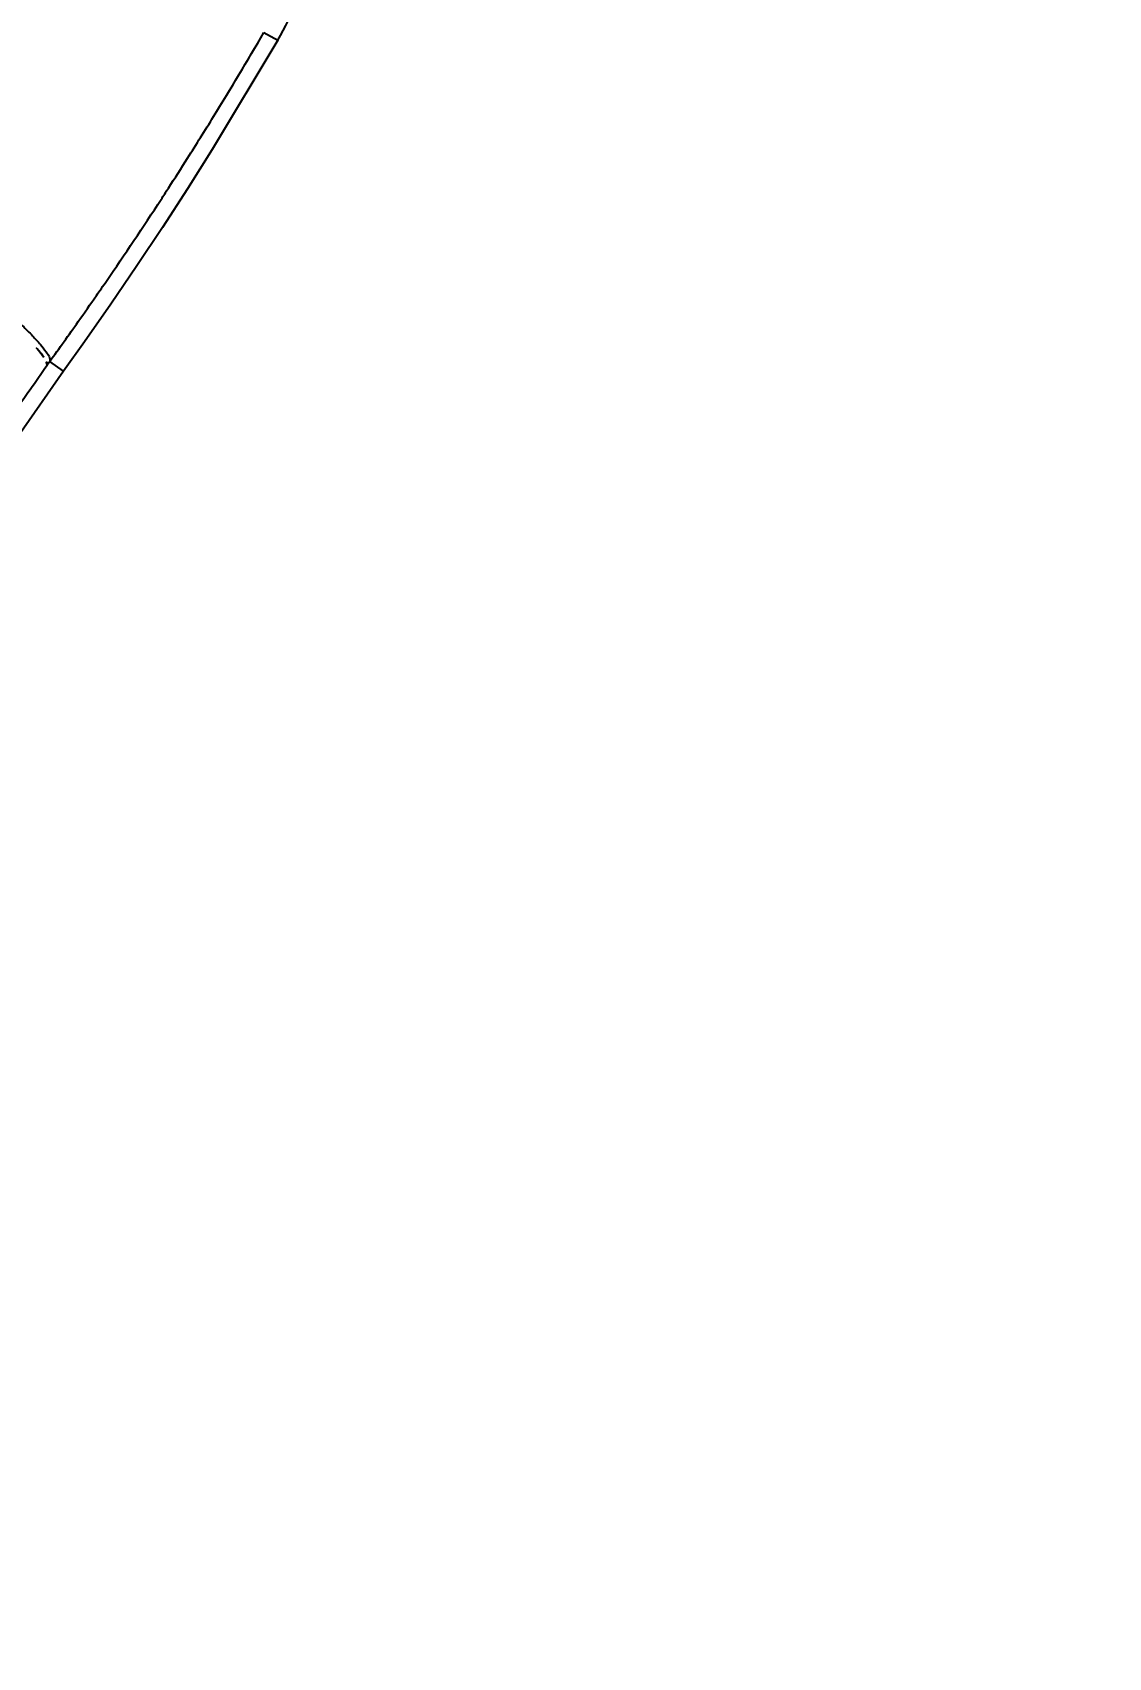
# Model space of a CAD drawing. Header units: millimetres. Extents: x 1145859089 to 1147511753, y -1047484727 to -1047247487.
# Drawn here: x 1147325993.2 to 1147326061.4, y -1047434411.5 to -1047434308.5 of the extents above; entities that cross this region are included whole.
import ezdxf
from ezdxf.xclip import XClip

# ---------------------------------------------------------------- set-up
doc = ezdxf.new("R2010")
doc.units = ezdxf.units.MM
doc.header["$LTSCALE"] = 100
doc.header["$MEASUREMENT"] = 0
doc.header["$XCLIPFRAME"] = 2
doc.layers.get('0').update_dxf_attribs({"linetype": 'CONTINUOUS'})
for name, color, linetype in [('XREF', 135, 'CONTINUOUS'), ('단지배치도$0$S240910', 33, 'CONTINUOUS'), ('단지배치도$0$W240910', 135, 'CONTINUOUS')]:
    doc.layers.add(name, color=color, linetype=linetype)
doc.styles.add('단지배치도$0$WS1', font='romans.shx', dxfattribs={"width": 0.8, "bigfont": 'whgtxt.shx'})

# ---------------------------------------------------------------- blocks, each defined once
blk = doc.blocks.new('단지배치도$0$zw$9902')
at = {"layer": '단지배치도$0$W240910', "linetype": 'ByBlock', "ltscale": 20}
for p, q in [((65735.85, -62939.2), (65736.74, -62939.69)), ((65736.74, -62939.69), (65732.57, -62946.62)), ((65732.57, -62946.62), (65731.01, -62949.1)), ((65731.01, -62949.1), (65729.42, -62951.55)), ((65729.42, -62951.55), (65727.8, -62953.99)), ((65727.8, -62953.99), (65726.15, -62956.41)), ((65726.15, -62956.41), (65724.48, -62958.81)), ((65724.48, -62958.81), (65723.16, -62960.66)), ((65723.16, -62960.66), (65720.31, -62964.77)), ((65722.28, -62960.05), (65722.12, -62960.29)), ((65723.16, -62960.66), (65722.28, -62960.05)), ((65723.16, -62960.66), (65723.16, -62960.66))]:
    blk.add_line(p, q, dxfattribs=at)
blk.add_arc((65117.16, -62540.52), 736.32, 324.95149, 325.24379, dxfattribs=at)
for points, knots in [([(65736.74, -62939.69), (65737.63, -62938.05), (65739.29, -62934.7), (65741.48, -62929.54), (65743.34, -62924.25), (65744.73, -62919.34), (65745.45, -62916.18), (65745.72, -62914.85)], [0, 0, 0, 0, 5.604425, 11.208847, 16.813268, 22.417692, 26.509652, 26.509652, 26.509652, 26.509652]), ([(65729.34, -62949.78), (65729.49, -62949.54), (65730.06, -62948.67), (65731.17, -62946.92), (65733.22, -62943.65), (65734.81, -62940.99), (65735.85, -62939.2)], [0, 0, 0, 0, 0.863277, 3.109586, 6.217393, 12.429605, 12.429605, 12.429605, 12.429605]), ([(65706.51, -62946.98), (65707.06, -62947.24), (65708.02, -62948.07), (65709.44, -62949.01), (65710.66, -62949.9), (65711.66, -62950.62), (65712.49, -62951.24), (65713.19, -62951.76), (65713.8, -62952.22), (65714.38, -62952.66), (65714.94, -62953.09), (65715.71, -62953.69), (65716.66, -62954.44), (65717.6, -62955.2), (65718.3, -62955.79), (65718.81, -62956.22), (65719.29, -62956.64), (65719.87, -62957.15), (65720.51, -62957.74), (65721.16, -62958.38), (65721.67, -62958.93), (65722.05, -62959.43), (65722.34, -62959.84), (65722.28, -62960.05)], [0, 0, 0, 0, 1.832607, 3.750231, 5.118377, 6.354001, 7.445028, 8.226198, 8.983884, 9.716082, 10.421133, 11.097718, 12.658838, 14.029015, 14.733099, 15.405694, 16.044122, 16.645951, 17.731431, 18.648582, 19.380882, 19.964462, 20.622094, 20.622094, 20.622094, 20.622094]), ([(65722.28, -62960.05), (65722.89, -62959.21), (65723.88, -62957.82), (65725.07, -62956.12), (65726.84, -62953.56), (65728.2, -62951.52), (65729.34, -62949.78)], [0, 0, 0, 0, 3.107718, 5.114105, 6.219866, 12.457963, 12.457963, 12.457963, 12.457963]), ([(65721.91, -62959.78), (65721.81, -62959.63), (65721.55, -62959.31), (65721.27, -62959), (65721.1, -62958.82)], [0, 0, 0, 0, 0.530741, 1.253209, 1.253209, 1.253209, 1.253209])]:
    blk.add_open_spline(points, degree=3, knots=knots, dxfattribs=at)
blk.add_open_spline([(65722.12, -62960.29), (65722.16, -62960.11), (65722.02, -62959.93), (65721.91, -62959.78)], degree=3, dxfattribs=at)
at = {"layer": '단지배치도$0$S240910', "style": '단지배치도$0$WS1', "width": 0.8}
blk.add_text('FH:32.00', height=1200, dxfattribs=at).set_placement((60354.83, -63274.83))
blk = doc.blocks.new('단지배치도')
blk.add_blockref('단지배치도$0$zw$9902', (141034.19, 142437.16))

msp = doc.modelspace()

# ---------------------------------------------------------------- block references
at = {"layer": 'XREF'}
ref = msp.add_blockref('단지배치도', (1147119237.834579, -1047513806.462535), dxfattribs=at)
XClip(ref).set_block_clipping_path([(72982.4064819524, 34919.7593965298), (360382.4067475507, 255319.7593436697)])

doc.saveas('drawing.dxf')
